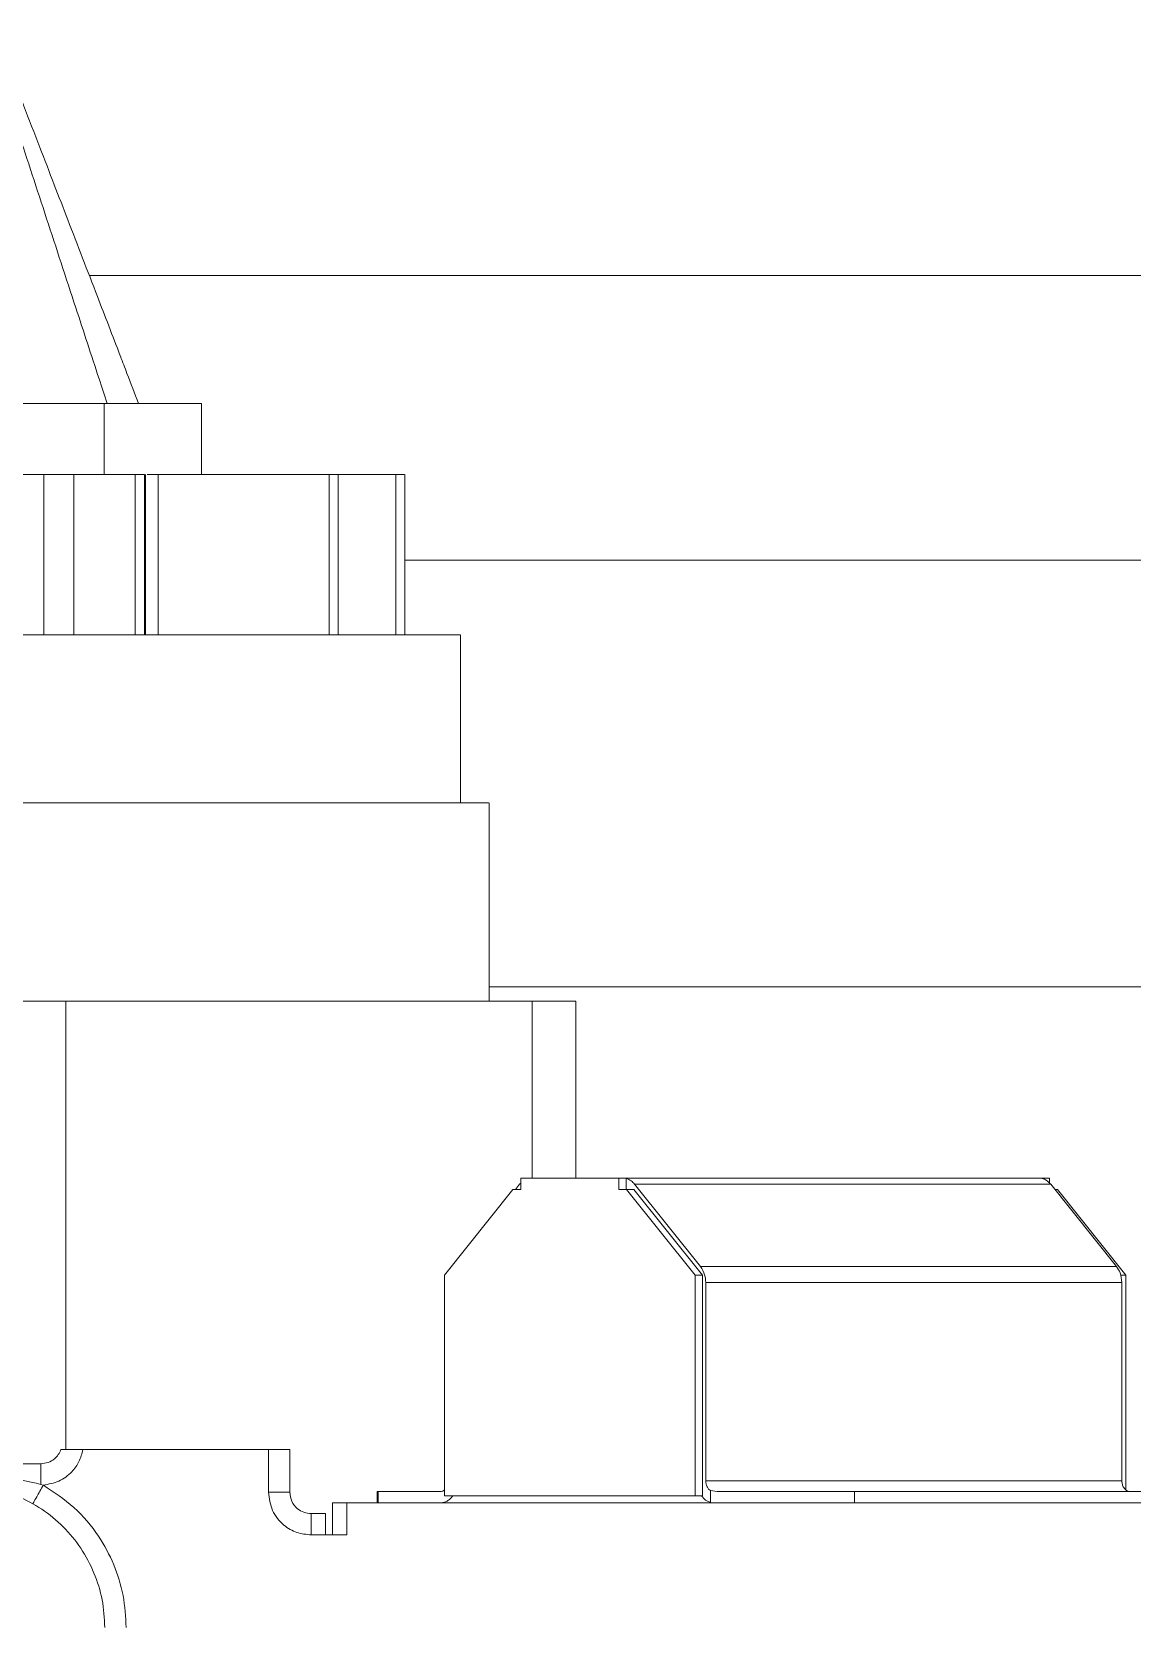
# Model space of a CAD drawing. Header units: millimetres. Extents: x 169 to 14583, y -399 to 10804.
# Drawn here: x 13010.8 to 13165.4, y 1897 to 2120.4 of the extents above; entities that cross this region are included whole.
import ezdxf

# ---------------------------------------------------------------- set-up
doc = ezdxf.new("R2010")
doc.units = ezdxf.units.MM
doc.header["$LTSCALE"] = 35

msp = doc.modelspace()

# ---------------------------------------------------------------- linework, layer by layer
at = {"color": 7, "linetype": 'Continuous', "lineweight": 18}
for p, q in [((13018.828, 2086.159), (13294.243, 2086.159)), ((12999.556, 2068.159), (13020.903, 2068.159)), ((13020.903, 2058.159), (13020.903, 2068.159)), ((13020.903, 2068.159), (13034.61, 2068.159)), ((13034.61, 2058.159), (13034.61, 2068.159)), ((13006.795, 2058.159), (13012.463, 2058.159)), ((13012.463, 2035.659), (13012.463, 2058.159)), ((13016.641, 2035.659), (13016.641, 2058.159)), ((13016.641, 2058.159), (13025.299, 2058.159)), ((13025.299, 2035.659), (13025.299, 2058.159)), ((13026.57, 2035.659), (13026.57, 2058.159)), ((13026.752, 2035.659), (13026.752, 2058.159)), ((13028.496, 2035.659), (13028.496, 2058.159)), ((13052.556, 2035.659), (13052.556, 2058.159)), ((13053.802, 2035.659), (13053.802, 2058.159)), ((13053.802, 2058.159), (13061.896, 2058.159)), ((13061.896, 2035.659), (13061.896, 2058.159)), ((13063.175, 2035.659), (13063.175, 2058.159)), ((13063.175, 2046.159), (13294.243, 2046.159)), ((13071.022, 2012.059), (13071.022, 2035.659)), ((13075.022, 1984.159), (13075.022, 2012.059)), ((13075.022, 1986.159), (13214.243, 1986.159)), ((13015.538, 1984.159), (13007.132, 1984.159)), ((13015.538, 1921.159), (13015.538, 1984.159)), ((13015.538, 1984.159), (13081.07, 1984.159)), ((13081.07, 1984.159), (13081.07, 1959.309)), ((13087.21, 1984.159), (13081.07, 1984.159)), ((13087.21, 1959.309), (13087.21, 1984.159)), ((13079.467, 1959.309), (13079.467, 1957.709)), ((13079.467, 1959.309), (13093.256, 1959.309)), ((13093.256, 1957.709), (13093.256, 1959.309)), ((13093.256, 1959.309), (13094.285, 1959.309)), ((13094.285, 1959.309), (13094.285, 1959.25)), ((13094.285, 1959.309), (13152.317, 1959.309)), ((13094.285, 1957.709), (13094.285, 1959.25)), ((13152.317, 1959.309), (13152.778, 1959.25)), ((13152.778, 1959.309), (13152.317, 1959.309)), ((13152.778, 1959.25), (13152.778, 1959.309)), ((13152.778, 1959.309), (13153.807, 1959.309)), ((13153.807, 1959.309), (13153.807, 1958.585)), ((13078.381, 1957.709), (13068.743, 1945.659)), ((13079.467, 1957.709), (13078.381, 1957.709)), ((13078.724, 1957.709), (13079.315, 1958.448)), ((13079.315, 1958.448), (13079.467, 1958.585)), ((13094.342, 1957.709), (13093.256, 1957.709)), ((13095.371, 1957.709), (13094.342, 1957.709)), ((13103.981, 1945.659), (13094.342, 1957.709)), ((13105.009, 1945.659), (13095.371, 1957.709)), ((13095.466, 1958.448), (13104.737, 1946.857)), ((13153.959, 1958.448), (13095.466, 1958.448)), ((13163.23, 1946.857), (13153.959, 1958.448)), ((13154.55, 1957.709), (13154.893, 1957.709)), ((13154.893, 1957.709), (13164.531, 1945.659)), ((13068.743, 1945.659), (13068.743, 1914.659)), ((13105.009, 1945.659), (13103.981, 1945.659)), ((13103.981, 1914.659), (13103.981, 1945.659)), ((13105.009, 1914.659), (13105.009, 1945.659)), ((13163.779, 1945.659), (13164.531, 1945.659)), ((13164.531, 1945.659), (13164.531, 1915.494)), ((13105.469, 1944.619), (13105.469, 1916.759)), ((13163.963, 1944.619), (13105.469, 1944.619)), ((13163.963, 1916.759), (13163.963, 1944.619)), ((13017.938, 1921.159), (13044.022, 1921.159)), ((13044.022, 1921.159), (13044.022, 1915.159)), ((13047.022, 1921.159), (13047.022, 1915.159)), ((12919.605, 1919.159), (13012.022, 1919.159)), ((13105.469, 1916.759), (13163.963, 1916.759)), ((13012.371, 1916.169), (13012.022, 1916.259)), ((13012.371, 1916.169), (13012.38, 1916.159)), ((13059.306, 1913.659), (13059.306, 1915.259)), ((13059.306, 1915.259), (13059.43, 1915.259)), ((13059.43, 1913.659), (13059.43, 1915.259)), ((13059.43, 1915.259), (13068.162, 1915.259)), ((13068.743, 1914.659), (13103.981, 1914.659)), ((13103.981, 1914.659), (13105.009, 1914.659)), ((13106.158, 1915.384), (13107.093, 1915.259)), ((13106.158, 1913.718), (13106.158, 1915.384)), ((13107.093, 1915.259), (13126.401, 1915.259)), ((13126.401, 1913.659), (13126.401, 1915.259)), ((13126.401, 1915.259), (13173.968, 1915.259)), ((13050.022, 1912.159), (13052.022, 1912.159)), ((13053.022, 1913.659), (13053.022, 1909.159)), ((13055.022, 1913.659), (13053.022, 1913.659)), ((13055.022, 1913.659), (13055.022, 1909.159)), ((13172.022, 1913.659), (13055.022, 1913.659)), ((13107.093, 1913.659), (13106.158, 1913.718)), ((13050.022, 1909.159), (13052.022, 1909.159)), ((13052.022, 1909.159), (13055.022, 1909.159))]:
    msp.add_line(p, q, dxfattribs=at)
at = {"color": 7, "linetype": 'Continuous', "lineweight": 18, "flags": 128}
msp.add_lwpolyline([(13163.23, 1946.857), (13130.474, 1946.857), (13104.737, 1946.857)], dxfattribs=at)
at = {"color": 7, "linetype": 'Continuous', "lineweight": 18}
for points, knots in [([(13023.19, 2074.863), (13022.65, 2076.262), (13021.571, 2079.056), (13019.806, 2083.626), (13017.883, 2088.607), (13015.862, 2093.839), (13013.854, 2099.039), (13011.779, 2104.414), (13009.644, 2109.942), (13007.553, 2115.356), (13006.241, 2118.754), (13005.61, 2120.388)], [0, 0, 0, 0, 0.0874546, 0.1746542, 0.2885763, 0.4050132, 0.5124775, 0.6287637, 0.7616234, 0.8853579, 1, 1, 1, 1]), ([(13004.893, 2118.232), (13006.198, 2114.298), (13008.804, 2106.44), (13012.817, 2094.197), (13016.625, 2082.563), (13019.479, 2073.85), (13020.975, 2069.311), (13021.354, 2068.159)], [0, 0, 0, 0, 0.24798108, 0.49524623, 0.74157264, 0.93438261, 1, 1, 1, 1]), ([(13025.751, 2068.159), (13025.21, 2069.57), (13024.359, 2071.79), (13023.515, 2073.987), (13023.207, 2074.789)], [0, 0, 0, 0, 0.6354434, 1, 1, 1, 1]), ([(13012.463, 2058.159), (13012.726, 2058.159), (13013.252, 2058.159), (13014.386, 2058.159), (13015.596, 2058.159), (13016.292, 2058.159), (13016.641, 2058.159)], [0, 0, 0, 0, 0.24998, 0.4999797, 0.7497887, 1, 1, 1, 1]), ([(13025.299, 2058.159), (13025.471, 2058.159), (13025.819, 2058.159), (13026.202, 2058.159), (13026.481, 2058.159), (13026.541, 2058.159), (13026.57, 2058.159)], [0, 0, 0, 0, 0.2479291, 0.4991169, 0.7510488, 1, 1, 1, 1]), ([(13026.954, 2058.159), (13027.054, 2058.159), (13027.266, 2058.159), (13027.795, 2058.159), (13028.264, 2058.159), (13028.496, 2058.159)], [0, 0, 0, 0, 0.3087613, 0.6573681, 1, 1, 1, 1]), ([(13028.496, 2058.159), (13030.047, 2058.159), (13033.154, 2058.159), (13037.401, 2058.159), (13041.27, 2058.159), (13044.659, 2058.159), (13047.536, 2058.159), (13049.836, 2058.159), (13051.598, 2058.159), (13052.237, 2058.159), (13052.556, 2058.159)], [0, 0, 0, 0, 0.1247404, 0.2499986, 0.3752386, 0.4999989, 0.6247346, 0.7499755, 0.875221, 1, 1, 1, 1]), ([(13052.556, 2058.159), (13052.597, 2058.159), (13052.681, 2058.159), (13052.959, 2058.159), (13053.324, 2058.159), (13053.643, 2058.159), (13053.802, 2058.159)], [0, 0, 0, 0, 0.248126, 0.4990134, 0.7507266, 1, 1, 1, 1]), ([(13061.896, 2058.159), (13062.185, 2058.159), (13062.764, 2058.159), (13063.173, 2058.159), (13063.131, 2058.159), (13063.118, 2058.159)], [0, 0, 0, 0, 0.4090158, 0.8180639, 1, 1, 1, 1]), ([(12961.873, 2035.659), (12963.454, 2035.659), (12966.622, 2035.659), (12972.356, 2035.659), (12978.688, 2035.659), (12985.594, 2035.659), (12992.928, 2035.659), (13000.573, 2035.659), (13008.397, 2035.659), (13016.266, 2035.659), (13024.045, 2035.659), (13031.601, 2035.659), (13038.805, 2035.659), (13045.535, 2035.659), (13051.672, 2035.659), (13057.114, 2035.659), (13061.771, 2035.659), (13065.551, 2035.659), (13068.419, 2035.659), (13070.236, 2035.659), (13071.064, 2035.659), (13070.937, 2035.659), (13070.905, 2035.659)], [0, 0, 0, 0, 0.0516571, 0.1034999, 0.1551591, 0.2068132, 0.2586585, 0.3103183, 0.3619723, 0.4138176, 0.4654774, 0.5171314, 0.5689768, 0.6206365, 0.6722906, 0.7241359, 0.7757957, 0.8274497, 0.879295, 0.9309548, 0.9826088, 1, 1, 1, 1]), ([(12958.596, 2012.059), (12960.283, 2012.059), (12963.662, 2012.059), (12969.778, 2012.059), (12976.533, 2012.059), (12983.898, 2012.059), (12991.722, 2012.059), (12999.876, 2012.059), (13008.222, 2012.059), (13016.615, 2012.059), (13024.914, 2012.059), (13032.973, 2012.059), (13040.657, 2012.059), (13047.836, 2012.059), (13054.382, 2012.059), (13060.187, 2012.059), (13065.155, 2012.059), (13069.186, 2012.059), (13072.245, 2012.059), (13074.183, 2012.059), (13075.066, 2012.059), (13074.931, 2012.059), (13074.897, 2012.059)], [0, 0, 0, 0, 0.0516572, 0.1034997, 0.1551591, 0.2068134, 0.2586584, 0.3103183, 0.3619725, 0.4138175, 0.4654774, 0.5171316, 0.5689767, 0.6206365, 0.6722908, 0.7241358, 0.7757957, 0.8274499, 0.8792949, 0.9309548, 0.982609, 1, 1, 1, 1]), ([(13094.285, 1959.25), (13094.529, 1959.159), (13094.966, 1958.996), (13095.313, 1958.615), (13095.466, 1958.448)], [0, 0, 0, 0, 0.55960164, 1, 1, 1, 1]), ([(13153.959, 1958.448), (13153.762, 1958.657), (13153.409, 1959.031), (13152.971, 1959.183), (13152.778, 1959.25)], [0, 0, 0, 0, 0.5596016, 1, 1, 1, 1]), ([(13104.737, 1946.857), (13104.968, 1946.49), (13105.382, 1945.832), (13105.442, 1944.99), (13105.469, 1944.619)], [0, 0, 0, 0, 0.5591953, 1, 1, 1, 1]), ([(13163.963, 1944.619), (13163.919, 1945.091), (13163.842, 1945.937), (13163.417, 1946.576), (13163.23, 1946.857)], [0, 0, 0, 0, 0.5591953, 1, 1, 1, 1]), ([(13012.024, 1919.159), (13012.369, 1919.194), (13013.058, 1919.263), (13013.901, 1919.767), (13014.519, 1920.414), (13014.74, 1920.911), (13014.85, 1921.159)], [0, 0, 0, 0, 0.2797666, 0.5595331, 0.7797666, 1, 1, 1, 1]), ([(13012.371, 1916.169), (13013.118, 1916.297), (13014.612, 1916.552), (13016.339, 1917.844), (13017.487, 1919.434), (13017.788, 1920.584), (13017.938, 1921.159)], [0, 0, 0, 0, 0.2797394, 0.5594274, 0.7797279, 1, 1, 1, 1]), ([(13017.938, 1921.159), (13017.558, 1921.157), (13016.967, 1921.155), (13016.24, 1921.157), (13015.593, 1921.16), (13014.989, 1921.159), (13014.896, 1921.159), (13014.85, 1921.159)], [0, 0, 0, 0, 0.2386422, 0.3707744, 0.510875, 0.7607018, 1, 1, 1, 1]), ([(13044.022, 1921.159), (13044.414, 1921.159), (13045.199, 1921.159), (13046.194, 1921.159), (13046.883, 1921.159), (13046.976, 1921.159), (13047.022, 1921.159)], [0, 0, 0, 0, 0.24998, 0.4999797, 0.7497887, 1, 1, 1, 1]), ([(13012.022, 1918.988), (13012.022, 1919.042), (13012.022, 1919.14), (13012.022, 1919.153), (13012.022, 1919.159)], [0, 0, 0, 0, 0.5598591, 1, 1, 1, 1]), ([(13012.022, 1919.159), (13012.023, 1919.159), (13012.023, 1919.159), (13012.024, 1919.159), (13012.024, 1919.159)], [0, 0, 0, 0, 0.56, 1, 1, 1, 1]), ([(13012.022, 1919.159), (13012.022, 1919.159), (13012.022, 1919.159), (13012.022, 1919.159), (13012.023, 1919.159)], [0, 0, 0, 0, 0.5964163, 1, 1, 1, 1]), ([(13012.022, 1916.259), (13012.022, 1916.593), (13012.022, 1917.262), (13012.022, 1918.073), (13012.022, 1918.667), (13012.022, 1918.881), (13012.022, 1918.988)], [0, 0, 0, 0, 0.2797785, 0.5595571, 0.7797785, 1, 1, 1, 1]), ([(13012.022, 1916.259), (13010.223, 1916.67), (13006.604, 1917.498), (13002.891, 1917.605), (13001.022, 1917.659)], [0, 0, 0, 0, 0.4968367, 1, 1, 1, 1]), ([(13106.158, 1915.384), (13106.061, 1915.452), (13105.866, 1915.59), (13105.65, 1915.93), (13105.496, 1916.324), (13105.478, 1916.615), (13105.469, 1916.759)], [0, 0, 0, 0, 0.2467512, 0.4989579, 0.7519738, 1, 1, 1, 1]), ([(13165.112, 1915.259), (13164.943, 1915.287), (13164.606, 1915.344), (13164.228, 1915.746), (13164.003, 1916.24), (13163.976, 1916.586), (13163.963, 1916.759)], [0, 0, 0, 0, 0.279619, 0.5592379, 0.779619, 1, 1, 1, 1]), ([(13021.022, 1896.159), (13020.948, 1897.46), (13020.798, 1900.077), (13019.585, 1903.852), (13017.754, 1907.348), (13015.255, 1910.391), (13012.212, 1912.891), (13008.716, 1914.722), (13004.941, 1915.936), (13002.323, 1916.085), (13001.022, 1916.159)], [0, 0, 0, 0, 0.1242211, 0.2500121, 0.3757498, 0.4999965, 0.6241912, 0.749955, 0.8757206, 1, 1, 1, 1]), ([(13010.898, 1913.55), (13010.924, 1913.596), (13010.979, 1913.692), (13011.379, 1914.397), (13011.878, 1915.275), (13012.217, 1915.872), (13012.38, 1916.159)], [0, 0, 0, 0, 0.2701894, 0.5623386, 0.7896762, 1, 1, 1, 1]), ([(13024.022, 1896.159), (13023.934, 1897.667), (13023.758, 1900.684), (13022.389, 1905.039), (13020.123, 1909.273), (13016.836, 1913.208), (13013.865, 1915.175), (13012.38, 1916.159)], [0, 0, 0, 0, 0.1867125, 0.3734433, 0.5601503, 0.7800806, 1, 1, 1, 1]), ([(13044.022, 1915.159), (13044.138, 1914.28), (13044.37, 1912.522), (13045.967, 1910.543), (13047.949, 1909.377), (13049.331, 1909.232), (13050.022, 1909.159)], [0, 0, 0, 0, 0.2796532, 0.5592116, 0.779632, 1, 1, 1, 1]), ([(13044.022, 1915.159), (13044.462, 1915.159), (13045.343, 1915.159), (13046.329, 1915.159), (13046.917, 1915.159), (13046.987, 1915.159), (13047.022, 1915.159)], [0, 0, 0, 0, 0.279619, 0.5592379, 0.779619, 1, 1, 1, 1]), ([(13047.022, 1915.159), (13047.079, 1914.719), (13047.192, 1913.838), (13047.995, 1912.852), (13048.984, 1912.264), (13049.676, 1912.194), (13050.022, 1912.159)], [0, 0, 0, 0, 0.279619, 0.5592379, 0.779619, 1, 1, 1, 1]), ([(13068.162, 1915.259), (13068.338, 1915.272), (13068.554, 1915.287), (13068.713, 1915.461), (13068.743, 1915.494)], [0, 0, 0, 0, 0.8132147, 1, 1, 1, 1]), ([(13068.162, 1913.659), (13068.325, 1913.671), (13068.652, 1913.697), (13069.12, 1913.905), (13069.555, 1914.213), (13069.792, 1914.511), (13069.909, 1914.659)], [0, 0, 0, 0, 0.2481167, 0.4990669, 0.7508149, 1, 1, 1, 1]), ([(13104.871, 1914.659), (13105.057, 1914.436), (13105.429, 1913.989), (13105.915, 1913.808), (13106.158, 1913.718)], [0, 0, 0, 0, 0.49949469, 1, 1, 1, 1]), ([(13052.022, 1912.159), (13052.022, 1912.113), (13052.022, 1912.02), (13052.022, 1911.331), (13052.022, 1910.336), (13052.022, 1909.551), (13052.022, 1909.159)], [0, 0, 0, 0, 0.2502322, 0.5000223, 0.7500215, 1, 1, 1, 1])]:
    msp.add_open_spline(points, degree=3, knots=knots, dxfattribs=at)
msp.add_open_spline([(13050.022, 1909.159), (13050.022, 1909.552), (13050.022, 1910.338), (13050.022, 1911.33), (13050.022, 1912.024), (13050.022, 1912.114), (13050.022, 1912.159)], degree=3, dxfattribs=at)

doc.saveas('drawing.dxf')
